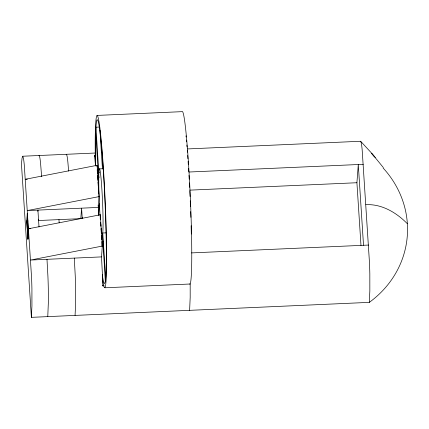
<?xml version="1.0" encoding="UTF-8"?>
<svg xmlns="http://www.w3.org/2000/svg" width="429" height="429" viewBox="0 0 429 429"><rect width="100%" height="100%" fill="white"/><g stroke="black" fill="none" stroke-linecap="round" stroke-linejoin="round"><path stroke-width="0.64" d="M31.392 317.347L31.939 305.904L31.923 288.894A30.647 1.518 87.5 0 0 31.548 277.247L24.255 164.682A30.647 1.518 87.5 0 0 23.472 158.446L22.742 156.231L22.067 158.049L21.45 163.899L31.392 317.347L369.299 302.37A101.732 93.919 4.3 0 0 383.156 168.039M47.769 316.618L48.375 302.016L48.3 288.17A30.647 1.518 87.5 0 0 47.925 276.523L46.992 259.309M75.064 315.412L75.611 303.968L75.595 286.958A30.647 1.518 87.5 0 0 75.22 275.311L74.287 258.102M369.299 302.37L369.841 290.926L369.83 273.922A30.647 1.518 87.5 0 0 369.449 262.275L362.156 149.71A30.647 1.518 87.5 0 0 361.374 143.468L360.644 141.259L187.548 148.933M189.613 310.333L190.186 297.383L190.181 284.073M26.807 221.042L27.987 239.216L26.619 221.053L27.37 213.524M27.799 239.226L28.362 231.703L27.188 213.529M37.827 211.288L37.913 210.103L39.007 226.979M38.412 220.377L38.503 219.192M82.078 218.565L82.175 217.256M96.992 166.581L97.088 165.31L25.381 179.274L27.349 179.188M99.115 196.605L98.305 207.427L27.408 210.569L99.115 196.605L97.088 165.31M98.616 215.122L99.378 203.737M100.15 216.683L100.295 214.773L28.587 228.743L30.556 228.652M102.472 234.314L105.346 281.537M101.888 246.214L101.904 242.305M104.15 285.832L102.821 285.891L102.74 282.593A30.384 1.501 87.5 0 0 102.574 277.466L101.507 256.896L102.322 246.069L100.295 214.773M360.982 245.474L356.917 182.733L358.29 164.522L363.524 245.286M38.889 155.663L39.355 155.797L39.849 157.716A30.647 1.518 87.5 0 1 40.632 163.958L41.634 176.7M66.184 154.456L66.651 154.585L67.144 156.51A30.647 1.518 87.5 0 1 67.927 162.747L68.619 171.085M360.414 141.414L360.644 141.259L371.064 152.558L383.322 167.541M102.322 246.069L30.615 260.038L101.507 256.896M96.933 115.428L182.094 111.653A86.326 4.274 87.5 0 1 190.369 198.396A86.326 4.274 87.5 0 1 189.656 283.955M22.742 156.231L95.195 153.024M94.369 156.558A86.326 4.274 87.5 0 1 94.353 155.25L95.688 155.191M99.356 168.881L103.175 168.71M99.576 172.694L98.858 172.726L95.908 127.209L99.732 127.038A82.068 4.059 87.5 0 0 99.716 127.316M188.953 172.024L363.288 164.302M99.458 177.075L98.74 177.107L98.654 178.292L95.672 132.277M189.591 190.149L356.917 182.733M26.619 221.053L28.094 220.989M38.444 220.527L80.797 218.651L81.585 208.167L82.261 218.554M105.947 232.856L102.767 232.995L105.716 278.518M101.694 241.8L102.971 241.742A82.068 4.059 87.5 0 1 102.928 241.205M191.511 252.906L368.522 245.061M104.88 287.784L190.042 284.009M365.905 204.681C381.869 203.834 396.552 212.677 407.368 223.74M375.3 157.513L371.707 153.544L374.388 156.521M94.353 155.25L94.578 156.649A30.384 1.501 87.5 0 1 94.922 159.395L95.517 165.701M99.946 130.336L102.424 168.602M97.19 169.594L97.447 173.579M97.576 175.574L97.876 180.223M98.01 182.212L98.268 186.197M98.439 188.857L98.74 193.506M100.611 222.383L100.869 226.367M101.04 229.022L101.298 233.011M101.475 235.666L101.732 239.65M98.144 205.003L98.809 215.219M58.961 219.621L59.17 222.866M102.821 285.891A86.326 4.274 87.5 0 1 102.681 285.355M95.672 166.007A82.068 4.059 87.5 0 1 99.448 128.035A82.068 4.059 87.5 0 1 106.167 238.368A82.068 4.059 87.5 0 1 102.279 274.592M100.032 215.304A32.829 1.625 87.5 0 1 99.335 168.908A32.829 1.625 87.5 0 1 102.863 210.5A32.829 1.625 87.5 0 1 101.126 228.153M100.858 225.6A32.829 1.625 87.5 0 1 100.595 222.689M100.348 219.648A32.829 1.625 87.5 0 1 100.188 217.503M102.987 169.289A32.829 1.625 87.5 0 1 103.62 169.267M95.415 164.967A86.326 4.274 87.5 0 1 99.351 124.078A86.326 4.274 87.5 0 1 106.446 240.497A86.326 4.274 87.5 0 1 102.3 278.003M185.982 135.789A82.068 4.059 87.5 0 1 186.111 137.039M186.395 140.031A82.068 4.059 87.5 0 1 186.567 141.865M186.846 145.029A82.068 4.059 87.5 0 1 187.012 146.991M187.285 150.364A82.068 4.059 87.5 0 1 187.43 152.241M187.677 155.443A82.068 4.059 87.5 0 1 187.913 158.714M188.095 161.363A82.068 4.059 87.5 0 1 188.326 164.747M188.567 168.468A82.068 4.059 87.5 0 1 188.76 171.627M188.985 175.391A82.068 4.059 87.5 0 1 189.205 179.193M189.409 182.942A82.068 4.059 87.5 0 1 189.634 187.334M189.833 191.334A82.068 4.059 87.5 0 1 190.074 196.525M190.262 200.831A82.068 4.059 87.5 0 1 190.492 206.494M190.685 211.583A82.068 4.059 87.5 0 1 190.878 217.347M191.125 225.708A82.068 4.059 87.5 0 1 191.318 234.03"/></g></svg>
